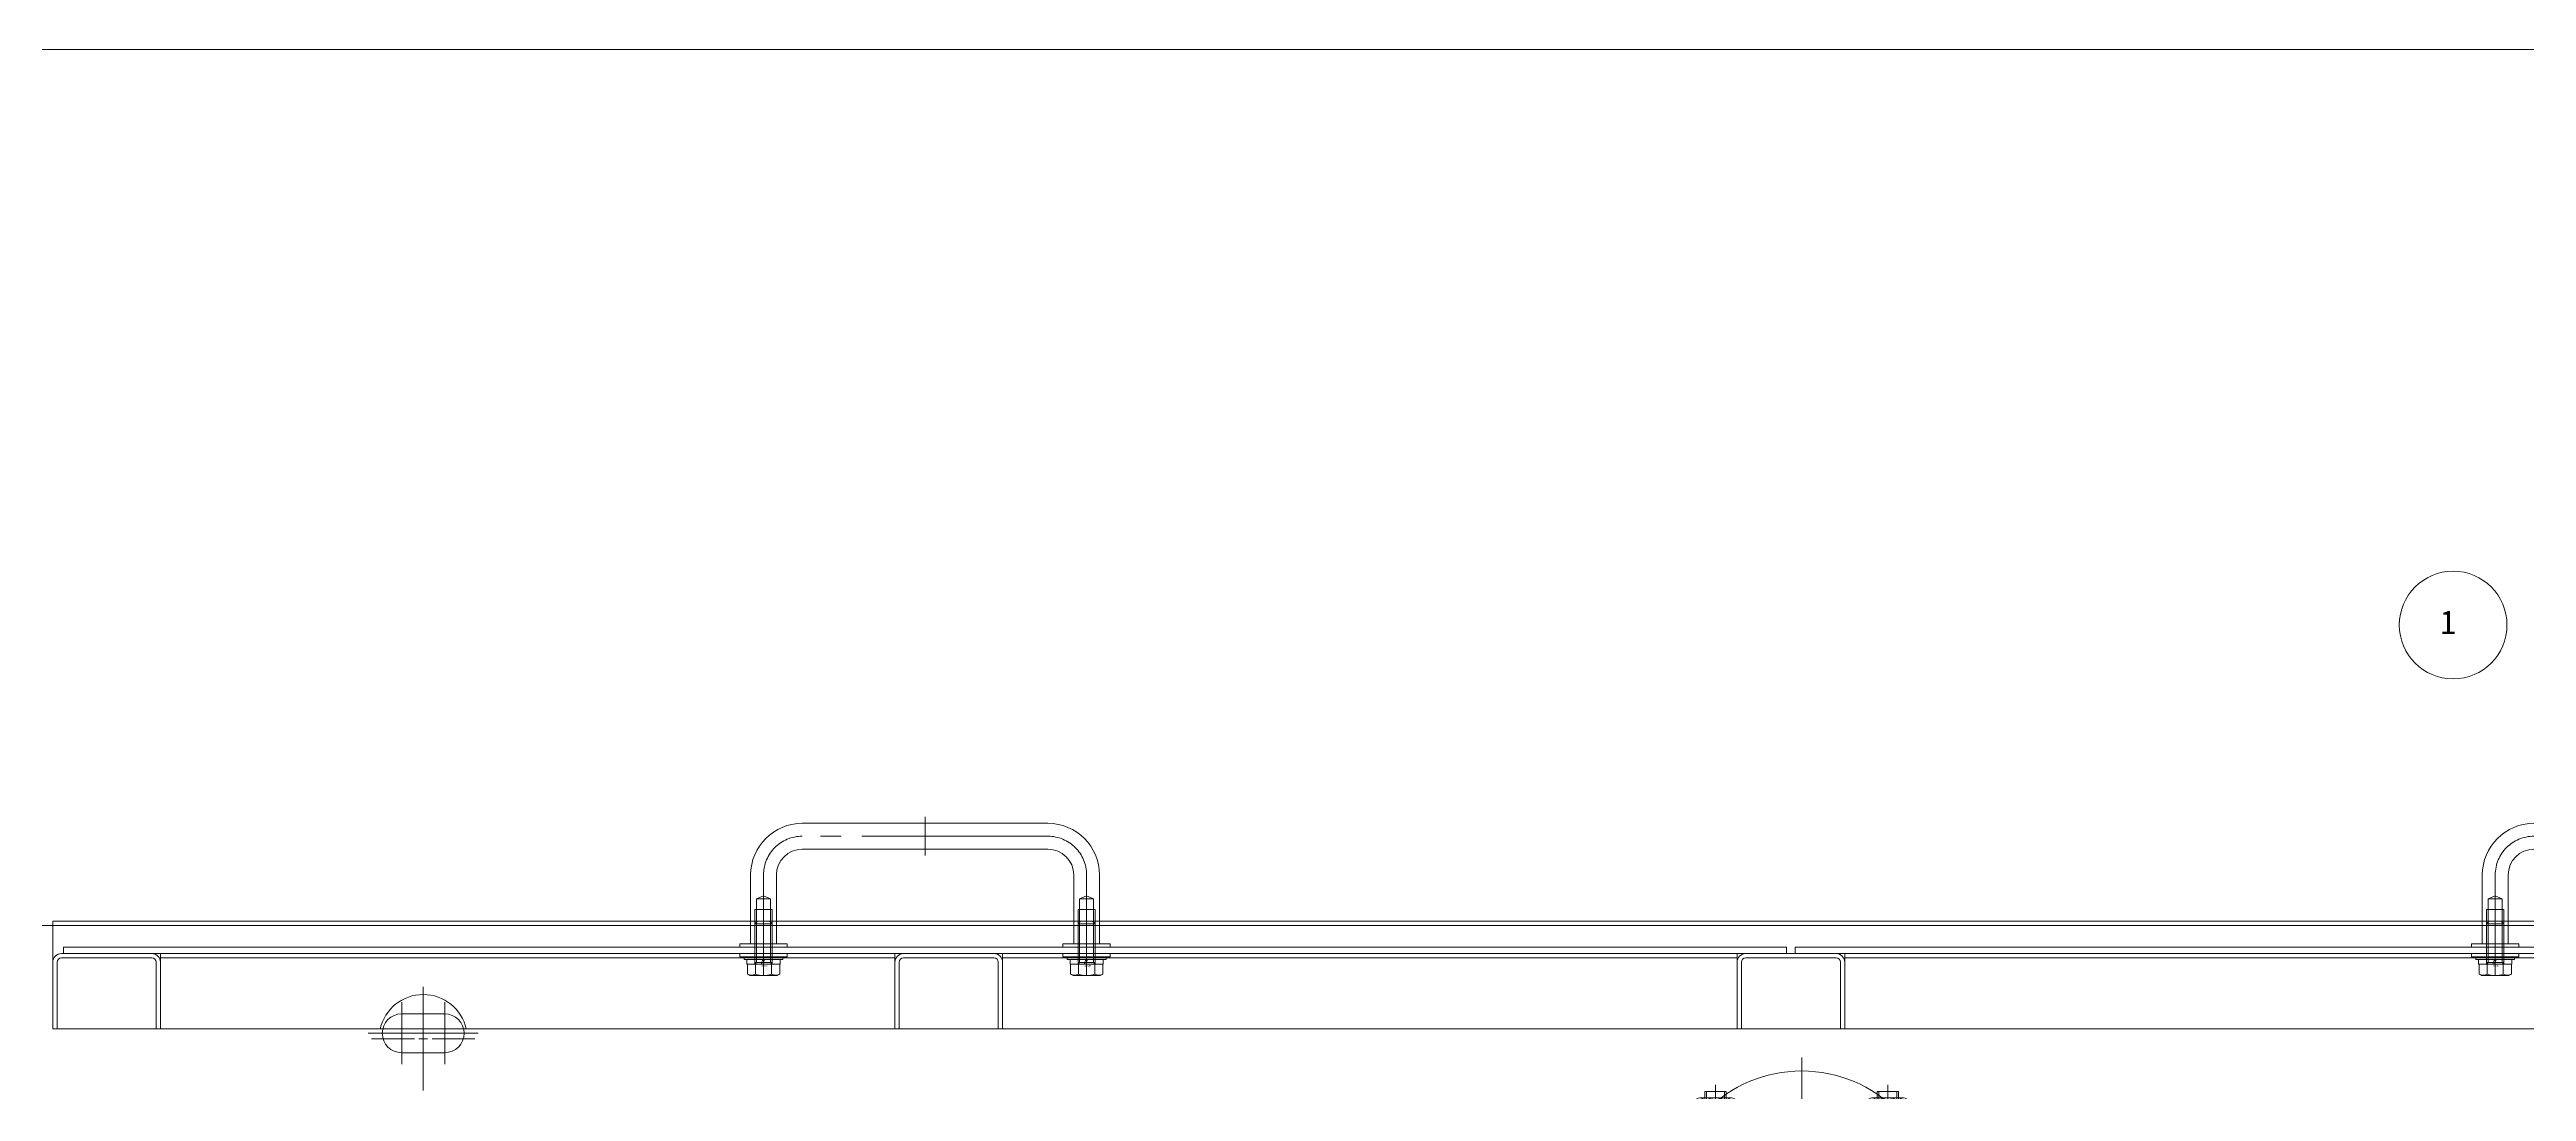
# Model space of a CAD drawing. Units: millimetres at full size. Extents: x -32787 to 32787, y -11878 to 14562.
# Drawn here: x -22022 to -20872, y 7261 to 7745 of the extents above; entities that cross this region are included whole.
import ezdxf
from ezdxf.enums import TextEntityAlignment as Align

# ---------------------------------------------------------------- set-up
doc = ezdxf.new("R2010")
doc.units = ezdxf.units.MM
doc.header["$LTSCALE"] = 9.6
doc.linetypes.add('CHAIN2', pattern=[12, 9, -1, 1, -1])
for name, color, linetype, lineweight in [('0-2_0', 2, 'Continuous', 9), ('0-3_05_CENTER', 2, 'CHAIN2', 9), ('0-4_04_HIDDEN', 7, 'Continuous', 9), ('0-5_10_DRAFT', 1, 'Continuous', 9), ('0-7_01_外形線', 134, 'Continuous', 9), ('0-8_04_中心線', 4, 'CHAIN2', 9), ('0-9_03_かくれ線', 5, 'Continuous', 9), ('0-F_Defpoints', 134, 'Continuous', 9), ('1-2_07_寸法線', 3, 'Continuous', 9)]:
    doc.layers.add(name, color=color, linetype=linetype, lineweight=lineweight)
doc.styles.add('ＭＳ ゴシック', font='')
doc.styles.get('ＭＳ ゴシック').set_extended_font_data('MS Gothic')

# ---------------------------------------------------------------- blocks, each defined once
blk = doc.blocks.new('A$C7E374867_2_1')
at = {"layer": '0-2_0', "color": 134, "linetype": 'CHAIN2'}
blk.add_line((0, -29), (0, 14), dxfattribs=at)
at = {"layer": '0-2_0', "color": 134}
for p, q in [((-11, 1.5), (11, 1.5)), ((-11, 1.5), (-11, 0)), ((-11, 0), (11, 0)), ((-9.815, 11), (9.815, 11)), ((-9.815, 4), (-9.815, 11)), ((9.815, 4), (-9.815, 4)), ((-9.25, 4), (-9.25, 1.5)), ((-5, -26), (-5, 0)), ((-4.908, 4), (-4.908, 11)), ((-4.188, -26), (-4.188, 0)), ((0, 1.5), (-2.5, 4)), ((0, 4), (2.5, 1.5)), ((4.188, -26), (4.188, 0)), ((4.907, 4), (4.907, 11)), ((5, -26), (5, 0)), ((9.25, 1.5), (9.25, 4)), ((9.815, 4), (9.815, 11)), ((11, 0), (11, 1.5)), ((-5, -26), (5, -26))]:
    blk.add_line(p, q, dxfattribs=at)
at = {"layer": '0-5_10_DRAFT', "style": 'ＭＳ ゴシック', "width": 1.8}
blk.add_text('BT-M10x30L,SW,PW', height=0.2199, dxfattribs=at).set_placement((5.052, 10.658), align=Align.BOTTOM_LEFT)
blk = doc.blocks.new('M10Nza_1_1_1')
at = {"layer": '0-2_0', "color": 134}
for p, q in [((-7.35, 12), (7.35, 12)), ((-9.8, 4), (-9.8, 10.687)), ((-9.8, 4), (9.8, 4)), ((-9.2, 1.5), (-9.2, 4)), ((-4.9, 4), (-4.9, 10.687)), ((0, 1.5), (-2.5, 4)), ((0, 4), (2.5, 1.5)), ((4.9, 10.687), (4.9, 4)), ((9.2, 4), (9.2, 1.5)), ((9.8, 10.687), (9.8, 4))]:
    blk.add_line(p, q, dxfattribs=at)
at = {"layer": '0-2_0', "color": 134, "linetype": 'CHAIN2'}
blk.add_line((0, 12), (0, 0), dxfattribs=at)
at = {"layer": '0-2_0', "color": 134}
blk.add_lwpolyline([(-11, 1.5), (11, 1.5), (11, 0), (-11, 0)], close=True, dxfattribs=at)
for centre, radius, start, end in [((-7.35, 9.058), 2.942, 33.626, 146.374), ((0, 2.2), 9.8, 60, 120), ((7.35, 9.058), 2.942, 33.626, 146.374)]:
    blk.add_arc(centre, radius, start, end, dxfattribs=at)
at = {"layer": '0-5_10_DRAFT', "style": 'ＭＳ ゴシック', "width": 1.8}
blk.add_text('M10', height=0.9164, dxfattribs=at).set_placement((0.256, 4.117), align=Align.BOTTOM_LEFT)
blk = doc.blocks.new('A$C69281495_1_1')
at = {"layer": '0-2_0', "color": 3}
for p, q in [((0, 14.142), (5.858, 20)), ((0, 0), (10, 10)), ((0, -14.142), (10, -4.142)), ((0, -28.284), (10, -18.284)), ((0, -42.426), (10, -32.426)), ((0, -70.711), (10, -60.711)), ((4.853, -80), (10, -74.853))]:
    blk.add_line(p, q, dxfattribs=at)
blk.add_lwpolyline([(0, 20), (10, 20), (10, -80), (0, -80)], close=True, dxfattribs=at)
blk.add_lwpolyline([(0, -56.569), (6.569, -50), (10, -46.569)], dxfattribs=at)
at = {"layer": '0-3_05_CENTER'}
for p, q in [((-3.937, 5), (13.51, 5)), ((-3.937, -5), (13.51, -5)), ((-3.937, -45), (13.51, -45)), ((-3.937, -55), (13.51, -55))]:
    blk.add_line(p, q, dxfattribs=at)
at = {"layer": '0-5_10_DRAFT'}
for p, q in [((0, 0), (10, 0)), ((0, -50), (10, -50))]:
    blk.add_line(p, q, dxfattribs=at)
blk = doc.blocks.new('A$C69CC1232_1_1')
at = {"layer": '0-2_0', "color": 134}
blk.add_lwpolyline([(0, 20), (3, 20), (3, -70), (0, -70)], close=True, dxfattribs=at)
at = {"layer": '0-3_05_CENTER'}
for p, q in [((-2.825, 0), (5.763, 0)), ((-2.825, -50), (5.763, -50))]:
    blk.add_line(p, q, dxfattribs=at)
blk = doc.blocks.new('A$C742A68D0_1_1')
at = {"layer": '0-4_04_HIDDEN'}
for p, q in [((-9.815, 7), (9.815, 7)), ((-9.815, 0), (-9.815, 7)), ((-9.815, 0), (9.815, 0)), ((-5, -30), (-5, 0)), ((-4.907, 0), (-4.907, 7)), ((-4.188, -30), (-4.188, 0)), ((4.188, -30), (4.188, 0)), ((4.907, 0), (4.907, 7)), ((5, -30), (5, 0)), ((9.815, 0), (9.815, 7)), ((-5, -30), (5, -30))]:
    blk.add_line(p, q, dxfattribs=at)
at = {"layer": '0-4_04_HIDDEN', "linetype": 'CHAIN2'}
blk.add_line((0, -33), (0, 10), dxfattribs=at)
at = {"layer": '0-5_10_DRAFT', "style": 'ＭＳ ゴシック', "width": 1.85}
blk.add_text('BT-M10x30L', height=0.2199, dxfattribs=at).set_placement((6.811, 6.658), align=Align.BOTTOM_LEFT)
blk = doc.blocks.new('A$C78BC2D50_1_1')
at = {"layer": '0-2_0', "color": 134}
for p, q in [((-50, -7), (-50, -150)), ((-48, -7), (-48, -150)), ((46, -3), (-46, -3)), ((46, -5), (-46, -5)), ((-22.5, -5), (-22.5, -48)), ((22.5, -48), (22.5, -5)), ((48, -150), (48, -7)), ((-20.5, -50), (-14, -50)), ((-12, -52), (-12, -86)), ((12, -86), (12, -52)), ((14, -50), (20.5, -50)), ((-10, -88), (10, -88))]:
    blk.add_line(p, q, dxfattribs=at)
blk.add_lwpolyline([(-55, 0), (55, 0), (55, -3), (-55, -3)], close=True, dxfattribs=at)
blk.add_lwpolyline([(-50, -150), (50, -150), (50, -7)], dxfattribs=at)
at = {"layer": '0-2_0', "color": 3}
for points in [[(-48, -70.185), (-46.5, -70.185), (-48, -68.685)], [(48, -70.185), (46.5, -70.185), (48, -68.685)], [(-48, -89.815), (-46.5, -89.815), (-48, -91.315)], [(48, -89.815), (46.5, -89.815), (48, -91.315)], [(-48, -120.185), (-46.5, -120.185), (-48, -118.685)], [(48, -120.185), (46.5, -120.185), (48, -118.685)], [(-48, -139.815), (-46.5, -139.815), (-48, -141.315)], [(48, -139.815), (46.5, -139.815), (48, -141.315)]]:
    blk.add_lwpolyline(points, close=True, dxfattribs=at)
at = {"layer": '0-2_0', "color": 134}
for centre, radius, start, end in [((-46, -7), 4, 90, 180), ((-46, -7), 2, 90, 180), ((46, -7), 4, 0, 90), ((46, -7), 2, 0, 90), ((-20.5, -48), 2, 180, 270), ((-14, -52), 2, 0, 90), ((14, -52), 2, 90, 180), ((20.5, -48), 2, 270, 0), ((-10, -86), 2, 180, 270), ((10, -86), 2, 270, 0)]:
    blk.add_arc(centre, radius, start, end, dxfattribs=at)
at = {"layer": '0-3_05_CENTER'}
for p, q in [((-40, 6.096), (-40, -9.154)), ((0, 5.151), (0, -155.035)), ((40, 6.096), (40, -9.154))]:
    blk.add_line(p, q, dxfattribs=at)
at = {"layer": '0-5_10_DRAFT'}
blk.add_line((-14, -50), (14, -50), dxfattribs=at)
at = {"layer": '0-4_04_HIDDEN'}
for p, rotation in [((-48, -80), 270), ((48, -80), 90), ((-48, -130), 270), ((48, -130), 90)]:
    blk.add_blockref('A$C742A68D0_1_1', p, dxfattribs=dict(at, rotation=rotation))
blk = doc.blocks.new('A$C38186EA0_1_1')
at = {"layer": '0-2_0', "color": 134}
for p, q in [((260, -96), (260, 20)), ((2.397, -31.049), (160, -100)), ((160, -100), (256, -100)), ((179.75, -100), (179.75, -149)), ((240.25, -100), (240.25, -149))]:
    blk.add_line(p, q, dxfattribs=at)
blk.add_lwpolyline([(260, 20), (0, 20), (0, -27.384)], dxfattribs=at)
at = {"layer": '0-2_0', "color": 3}
for points in [[(258, 9.815), (256.5, 9.815), (258, 11.315)], [(258, -9.815), (256.5, -9.815), (258, -11.315)], [(258, -30.185), (256.5, -30.185), (258, -28.685)], [(258, -49.815), (256.5, -49.815), (258, -51.315)], [(179.75, -100), (179.75, -101.5), (178.25, -100)], [(240.25, -100), (240.25, -101.5), (241.75, -100)], [(179.75, -149), (179.75, -147.5), (178.25, -149)], [(240.25, -149), (240.25, -147.5), (241.75, -149)], [(179.75, -152), (181.25, -152), (179.75, -153.5)], [(240.25, -152), (238.75, -152), (240.25, -153.5)]]:
    blk.add_lwpolyline(points, close=True, dxfattribs=at)
at = {"layer": '0-2_0', "color": 134}
blk.add_lwpolyline([(132.5, -155), (287.5, -155), (287.5, -149), (132.5, -149)], close=True, dxfattribs=at)
for centre, start, end in [((4, -27.384), 180, 246.37062), ((256, -96), 270, 0)]:
    blk.add_arc(centre, 4, start, end, dxfattribs=at)
at = {"layer": '0-3_05_CENTER'}
for p, q in [((-3.952, 0), (5.966, 0)), ((254.059, 0), (263.977, 0)), ((254.059, -40), (263.977, -40)), ((210, -94.228), (210, -159.073)), ((150, -141.262), (150, -162.79)), ((270, -141.262), (270, -162.79))]:
    blk.add_line(p, q, dxfattribs=at)
at = {"layer": '0-4_04_HIDDEN'}
for p, q in [((2, 20), (2, -27.384)), ((258, -96), (258, 20)), ((3.198, -29.216), (160.418, -98)), ((160.418, -98), (256, -98)), ((181, -98), (181, -100)), ((183.25, -152), (183.25, -100)), ((236.75, -152), (236.75, -100)), ((239, -98), (239, -100)), ((179.75, -149), (179.75, -155)), ((240.25, -149), (240.25, -155)), ((240.25, -152), (179.75, -152))]:
    blk.add_line(p, q, dxfattribs=at)
for centre, start, end in [((4, -27.384), 180, 246.37062), ((256, -96), 270, 0)]:
    blk.add_arc(centre, 2, start, end, dxfattribs=at)
at = {"layer": '0-5_10_DRAFT'}
blk.add_lwpolyline([(0, -27.384), (0, -30), (2.397, -31.049)], dxfattribs=at)
at = {"layer": '0-4_04_HIDDEN', "rotation": 90}
for p in [(258, 0), (258, -40)]:
    blk.add_blockref('A$C742A68D0_1_1', p, dxfattribs=at)
blk = doc.blocks.new('A$C41C35775_1_1')
at = {"layer": '0-3_05_CENTER'}
for p, q in [((-3.937, 45), (13.51, 45)), ((-3.937, 35), (13.51, 35)), ((-3.937, 5), (13.51, 5)), ((-3.937, -5), (13.51, -5))]:
    blk.add_line(p, q, dxfattribs=at)
at = {"layer": '0-4_04_HIDDEN', "color": 3}
for p, q in [((10, 60.711), (0.711, 70)), ((10, 46.569), (0, 56.569)), ((10, 32.426), (0, 42.426)), ((10, 18.284), (0, 28.284)), ((10, -10), (0, 0)), ((5.858, -20), (0, -14.142))]:
    blk.add_line(p, q, dxfattribs=at)
blk.add_lwpolyline([(0, 70), (10, 70), (10, -20), (0, -20)], close=True, dxfattribs=at)
blk.add_lwpolyline([(10, 4.142), (4.142, 10), (0, 14.142)], dxfattribs=at)
at = {"layer": '0-5_10_DRAFT'}
for p, q in [((0, 40), (10, 40)), ((0, 0), (10, 0))]:
    blk.add_line(p, q, dxfattribs=at)
blk = doc.blocks.new('A$C2C6365D4_1_1')
at = {"layer": '0-3_05_CENTER'}
for p, q in [((-2.825, 40), (5.763, 40)), ((-2.825, 0), (5.763, 0))]:
    blk.add_line(p, q, dxfattribs=at)
at = {"layer": '0-4_04_HIDDEN'}
blk.add_lwpolyline([(0, 60), (3, 60), (3, -20), (0, -20)], close=True, dxfattribs=at)
blk = doc.blocks.new('A$C3DF50A72_1_1')
at = {"layer": '0-3_05_CENTER', "color": 1}
blk.add_line((0, 0), (15.127, 0), dxfattribs=at)
at = {"layer": '0-5_10_DRAFT'}
for p, q in [((2.372, 4.5), (0, 4.5)), ((2.372, -4.5), (0, -4.5))]:
    blk.add_line(p, q, dxfattribs=at)
blk.add_lwpolyline([(2.372, 5), (3.372, 5), (3.372, -5), (2.372, -5)], close=True, dxfattribs=at)
blk.add_lwpolyline([(3.372, 4.5), (14, 4.5), (14, -4.5), (3.372, -4.5)], dxfattribs=at)
blk = doc.blocks.new('1／4MVEP9010S303Wb_1_1')
at = {"layer": '0-2_0'}
for p, q in [((-19.99, 5.625), (-19.99, 1.5)), ((-19.99, 1.5), (-18.49, 1.5)), ((-15.99, 6.75), (-19.577, 6.118)), ((-19.577, 6.118), (-19.577, 1.5)), ((-18.99, 1.5), (-19.49, 1)), ((-19.49, 1), (-19.49, 0.2)), ((-18.59, 0.2), (-19.49, 0.2)), ((-17.963, 1.405), (-17.99, 1.414)), ((-17.99, 1.414), (-17.99, -1.414)), ((-13.49, 6.75), (-15.99, 6.75)), ((-15.99, 6.75), (-15.99, -6.75)), ((-6.508, 7), (-13.346, 7)), ((-12.913, 7), (-12.913, 6.38)), ((-12.913, 6.38), (-6.941, 6.38)), ((-6.941, 0.62), (-12.913, 0.62)), ((-12.913, 0.62), (-12.913, -0.62)), ((-6.49, 6.969), (-6.508, 7)), ((0, 6.766), (-6.49, 6.969)), ((-6.49, 6.969), (-6.49, -6.969)), ((-4.49, 6.05), (-6.49, 6.969)), ((-4.49, 6.906), (-4.49, -6.906)), ((0, 5.91), (-4.49, 6.05)), ((-19.49, -0.2), (-18.59, -0.2)), ((-19.49, -0.2), (-19.49, -1)), ((-19.49, -1), (-18.99, -1.5)), ((-15.99, -6.75), (-13.49, -6.75)), ((-13.49, -6.75), (-13.346, -7)), ((-13.346, -7), (-6.508, -7)), ((-12.913, -0.62), (-6.941, -0.62)), ((-6.941, -6.38), (-12.913, -6.38)), ((-12.913, -6.38), (-12.913, -7)), ((-6.508, -7), (-6.49, -6.969)), ((-6.49, -6.969), (0, -6.766))]:
    blk.add_line(p, q, dxfattribs=at)
for points in [[(-18.59, -0.2), (-18.516, -0.186), (-18.451, -0.143), (-18.415, -0.096), (-18.396, -0.049), (-18.39, 0.006), (-18.397, 0.052), (-18.413, 0.092), (-18.45, 0.143), (-18.516, 0.186), (-18.59, 0.2)], [(-18.49, -1.5), (-18.318, -1.49), (-18.149, -1.461), (-17.986, -1.413), (-17.755, -1.307), (-17.544, -1.164), (-17.416, -1.047), (-17.301, -0.915), (-17.202, -0.77), (-17.123, -0.617), (-17.061, -0.454), (-17.017, -0.285), (-16.991, -0.042), (-17.004, 0.202), (-17.053, 0.431), (-17.137, 0.648), (-17.256, 0.853), (-17.404, 1.035), (-17.59, 1.2), (-17.8, 1.332), (-17.959, 1.403), (-18.125, 1.455), (-18.297, 1.487), (-18.49, 1.5)], [(-13.346, 7), (-13.49, 6.75), (-13.49, -6.75)], [(-12.913, 0.62), (-13.066, 1.206), (-13.189, 1.798), (-13.279, 2.393), (-13.332, 3.007), (-13.344, 3.623), (-13.316, 4.238), (-13.257, 4.777), (-13.169, 5.313), (-13.053, 5.849), (-12.913, 6.38)], [(-6.941, 7), (-6.941, 6.38), (-6.788, 5.794), (-6.664, 5.202), (-6.575, 4.607), (-6.522, 3.993), (-6.509, 3.377), (-6.538, 2.762), (-6.597, 2.223), (-6.685, 1.687), (-6.801, 1.151), (-6.941, 0.62), (-6.941, -0.62), (-6.788, -1.206), (-6.664, -1.798), (-6.575, -2.393), (-6.522, -3.007), (-6.509, -3.623), (-6.538, -4.238), (-6.597, -4.777), (-6.685, -5.313), (-6.801, -5.849), (-6.941, -6.38), (-6.941, -7)], [(-18.49, -1.5), (-19.99, -1.5), (-19.99, -5.625)], [(-19.577, -1.5), (-19.577, -6.118), (-15.99, -6.75)], [(-12.913, -6.38), (-13.066, -5.794), (-13.189, -5.202), (-13.279, -4.607), (-13.332, -3.993), (-13.344, -3.377), (-13.316, -2.762), (-13.257, -2.223), (-13.169, -1.687), (-13.053, -1.151), (-12.913, -0.62)], [(0, -5.91), (-4.49, -6.05), (-6.49, -6.969)]]:
    blk.add_lwpolyline(points, dxfattribs=at)
for centre, start, end in [((-19.49, 5.625), 100, 180), ((-19.49, -5.625), 180, 260)]:
    blk.add_arc(centre, 0.5, start, end, dxfattribs=at)
at = {"layer": '0-3_05_CENTER'}
blk.add_line((-21.29, 0), (6.01, 0), dxfattribs=at)
at = {"layer": '0-4_04_HIDDEN', "color": 2}
for p, q in [((-17.99, 2.503), (-19.99, 2.15)), ((-17.99, 2.5), (-18.99, 1.5)), ((-13.49, 0.2), (-18.59, 0.2)), ((-17.99, 2.503), (-17.99, 1.414)), ((-19.99, -2.15), (-17.99, -2.503)), ((-18.99, -1.5), (-17.99, -2.5)), ((-13.49, -0.2), (-18.59, -0.2)), ((-17.99, -1.414), (-17.99, -2.503))]:
    blk.add_line(p, q, dxfattribs=at)
at = {"layer": '0-5_10_DRAFT'}
for p, q in [((0, 6.766), (0, -6.766)), ((5.01, 6.61), (0, 6.766)), ((5.73, 5.731), (0, 5.91)), ((6.01, 5.39), (5.01, 6.61)), ((5.01, 6.61), (5.01, -6.61)), ((6.01, 5.39), (6.01, -5.39)), ((6.01, 5.375), (6.01, -5.375)), ((5.73, -5.731), (0, -5.91)), ((0, -6.766), (5.01, -6.61)), ((5.01, -6.61), (6.01, -5.39))]:
    blk.add_line(p, q, dxfattribs=at)
blk.add_blockref('A$C3DF50A72_1_1', (6.01, 0), dxfattribs=at)
blk = doc.blocks.new('A$C774C4102_1_1')
at = {"layer": '0-2_0', "color": 3}
for points in [[(-8.5, -20), (-10.5, -20), (-8.5, -22)], [(8.5, -20), (10.5, -20), (8.5, -22)]]:
    blk.add_lwpolyline(points, close=True, dxfattribs=at)
at = {"layer": '0-2_0', "color": 134}
for centre, radius in [((0, 0), 62.5), ((-31.82, 31.82), 9.5), ((31.82, 31.82), 9.5), ((0, 0), 17), ((0, 0), 14.2), ((-31.82, -31.82), 9.5), ((31.82, -31.82), 9.5)]:
    blk.add_circle(centre, radius, dxfattribs=at)
at = {"layer": '0-3_05_CENTER'}
for p, q in [((0, -68.82), (0, 68.82)), ((-21.967, 21.967), (-41.673, 41.673)), ((21.967, 21.967), (41.673, 41.673)), ((68.82, 0), (-68.82, 0)), ((-21.967, -21.967), (-41.673, -41.673)), ((21.967, -21.967), (41.673, -41.673))]:
    blk.add_line(p, q, dxfattribs=at)
blk.add_circle((0, 0), 45, dxfattribs=at)
at = {"layer": '0-4_04_HIDDEN'}
for p, q in [((-7, -18.5), (-7, -20)), ((-6.766, -20), (-6.766, -32)), ((-5.91, -20), (-5.91, -32)), ((5.91, -20), (5.91, -32)), ((6.766, -20), (6.766, -32)), ((7, -18.5), (7, -20))]:
    blk.add_line(p, q, dxfattribs=at)
for points in [[(-20, -20), (20, -20), (20, 20), (-20, 20)], [(-18.5, -18.5), (18.5, -18.5), (18.5, 18.5), (-18.5, 18.5)], [(8.5, -20), (8.5, -32), (-8.5, -32), (-8.5, -20)]]:
    blk.add_lwpolyline(points, close=True, dxfattribs=at)
blk = doc.blocks.new('A$C365C5F76_1_1')
at = {"layer": '0-2_0'}
for q in [(-10, -110), (10, -110)]:
    blk.add_line((0, -31.49), q, dxfattribs=at)
blk.add_blockref('A$C774C4102_1_1', (0, 20), dxfattribs=at)
at = {"layer": '0-2_0', "rotation": 90}
blk.add_blockref('1／4MVEP9010S303Wb_1_1', (0, -12), dxfattribs=at)
blk = doc.blocks.new('A$C434C4E9F_1_1')
at = {"layer": '0-2_0'}
for name, p in [('A$C365C5F76_1_1', (-120, 140)), ('M10Nza_1_1_1', (-160, 198)), ('M10Nza_1_1_1', (-80, 198)), ('A$C78BC2D50_1_1', (-120, 190)), ('A$C69281495_1_1', (-180, 110)), ('A$C69281495_1_1', (-70, 110)), ('A$C69CC1232_1_1', (-60, 110))]:
    blk.add_blockref(name, p, dxfattribs=at)
for name, p, rotation in [('A$C7E374867_2_1', (-160, 187), 180), ('A$C7E374867_2_1', (-80, 187), 180), ('M10Nza_1_1_1', (-183, 110), 90), ('M10Nza_1_1_1', (-57, 110), 270), ('M10Nza_1_1_1', (-183, 60), 90), ('M10Nza_1_1_1', (-57, 60), 270), ('M10Nza_1_1_1', (-266, 0), 90), ('M10Nza_1_1_1', (6, 0), 270)]:
    blk.add_blockref(name, p, dxfattribs=dict(at, rotation=rotation))
at = {"layer": '0-2_0', "xscale": -1}
for name, p in [('A$C69CC1232_1_1', (-180, 110)), ('A$C38186EA0_1_1', (0, 0))]:
    blk.add_blockref(name, p, dxfattribs=at)
at = {"layer": '0-4_04_HIDDEN', "xscale": -1}
for name, p in [('A$C41C35775_1_1', (-260, -40)), ('A$C2C6365D4_1_1', (-270, -40))]:
    blk.add_blockref(name, p, dxfattribs=at)
at = {"layer": '0-4_04_HIDDEN'}
for name, p, rotation in [('A$C7E374867_2_1', (-258, 0), 270), ('M10Nza_1_1_1', (-273, 0), 90), ('A$C7E374867_2_1', (-2, 0), 90), ('M10Nza_1_1_1', (-273, -40), 90)]:
    blk.add_blockref(name, p, dxfattribs=dict(at, rotation=rotation))
blk = doc.blocks.new('U5014')
at = {"layer": '0-8_04_中心線'}
for p, q in [((0, 4.1), (0, 24)), ((-24, 0), (-4.1, 0)), ((4.1, 0), (24, 0)), ((0, -24), (0, -4.1))]:
    blk.add_line(p, q, dxfattribs=at)
at = {"layer": '0-8_04_中心線', "linetype": 'Continuous'}
for p, q in [((-2.05, 0), (2.05, 0)), ((0, -2.05), (0, 2.05))]:
    blk.add_line(p, q, dxfattribs=at)
blk = doc.blocks.new('AM_BALLOON1')
at = {"layer": '1-2_07_寸法線'}
blk.add_circle((0, 0), 5, dxfattribs=at)

msp = doc.modelspace()

# ---------------------------------------------------------------- linework, layer by layer
at = {"layer": '0-2_0', "color": 134}
for p, q in [((-22020.917, 7340.196), (-20406.917, 7340.196)), ((-22020.917, 7338.196), (-22020.917, 7340.196)), ((-20406.917, 7338.196), (-22020.917, 7338.196))]:
    msp.add_line(p, q, dxfattribs=at)
at = {"layer": '0-7_01_外形線'}
for p, q in [((-21558.917, 7385.696), (-21672.917, 7385.696)), ((-21558.917, 7373.696), (-21672.917, 7373.696)), ((-21696.917, 7340.196), (-21696.917, 7361.696)), ((-21684.917, 7340.196), (-21684.917, 7361.696)), ((-21546.917, 7340.196), (-21546.917, 7361.696)), ((-21534.917, 7340.196), (-21534.917, 7361.696)), ((-20892.917, 7340.196), (-20892.917, 7361.696)), ((-20880.917, 7340.196), (-20880.917, 7361.696)), ((-20013.928, 7338.196), (-22513.928, 7338.196)), ((-21838.928, 7297.196), (-21858.928, 7297.196)), ((-21838.928, 7279.196), (-21858.928, 7279.196))]:
    msp.add_line(p, q, dxfattribs=at)
for centre, radius, start, end in [((-21672.917, 7361.696), 24, 90, 180), ((-21558.917, 7361.696), 24, 0, 90), ((-20868.917, 7361.696), 24, 90, 180), ((-21672.917, 7361.696), 12, 90, 180), ((-21558.917, 7361.696), 12, 0, 90), ((-20868.917, 7361.696), 12, 90, 180), ((-21858.928, 7288.196), 9, 90, 270), ((-21838.928, 7288.196), 9, 270, 90)]:
    msp.add_arc(centre, radius, start, end, dxfattribs=at)
at = {"layer": '0-8_04_中心線'}
for p, q in [((-21615.917, 7388.696), (-21615.917, 7370.696)), ((-21558.917, 7379.696), (-21672.917, 7379.696)), ((-21690.917, 7361.696), (-21690.917, 7326.696)), ((-21540.917, 7326.696), (-21540.917, 7361.696)), ((-20886.917, 7361.696), (-20886.917, 7326.696)), ((-21690.917, 7314.996), (-21690.917, 7340.296)), ((-21540.917, 7314.996), (-21540.917, 7340.296)), ((-20886.917, 7314.996), (-20886.917, 7340.296)), ((-21858.928, 7302.575), (-21858.928, 7273.817)), ((-21848.928, 7302.575), (-21848.928, 7273.817)), ((-21838.928, 7302.575), (-21838.928, 7273.817)), ((-21823.339, 7288.196), (-21874.517, 7288.196))]:
    msp.add_line(p, q, dxfattribs=at)
for centre, start, end in [((-21672.917, 7361.696), 90, 180), ((-21558.917, 7361.696), 0, 90), ((-20868.917, 7361.696), 90, 180)]:
    msp.add_arc(centre, 18, start, end, dxfattribs=at)
at = {"layer": '0-9_03_かくれ線'}
for p, q in [((-22020.917, 7290.196), (-22020.917, 7338.196)), ((-21696.917, 7329.696), (-21696.917, 7340.196)), ((-21694.917, 7339.096), (-21693.717, 7340.296)), ((-21686.917, 7339.096), (-21694.917, 7339.096)), ((-21694.917, 7320.296), (-21694.917, 7339.096)), ((-21694.167, 7321.046), (-21694.167, 7339.846)), ((-21688.117, 7340.296), (-21693.717, 7340.296)), ((-21686.917, 7339.096), (-21688.117, 7340.296)), ((-21687.667, 7321.046), (-21687.667, 7339.846)), ((-21686.917, 7320.296), (-21686.917, 7339.096)), ((-21684.917, 7329.696), (-21684.917, 7340.196)), ((-21546.917, 7329.696), (-21546.917, 7340.196)), ((-21544.917, 7339.096), (-21543.717, 7340.296)), ((-21536.917, 7339.096), (-21544.917, 7339.096)), ((-21544.917, 7320.296), (-21544.917, 7339.096)), ((-21544.167, 7321.046), (-21544.167, 7339.846)), ((-21538.117, 7340.296), (-21543.717, 7340.296)), ((-21536.917, 7339.096), (-21538.117, 7340.296)), ((-21537.667, 7321.046), (-21537.667, 7339.846)), ((-21536.917, 7320.296), (-21536.917, 7339.096)), ((-21534.917, 7329.696), (-21534.917, 7340.196)), ((-20892.917, 7329.696), (-20892.917, 7340.196)), ((-20890.917, 7339.096), (-20889.717, 7340.296)), ((-20882.917, 7339.096), (-20890.917, 7339.096)), ((-20890.917, 7320.296), (-20890.917, 7339.096)), ((-20890.167, 7321.046), (-20890.167, 7339.846)), ((-20884.117, 7340.296), (-20889.717, 7340.296)), ((-20882.917, 7339.096), (-20884.117, 7340.296)), ((-20883.667, 7321.046), (-20883.667, 7339.846)), ((-20882.917, 7320.296), (-20882.917, 7339.096)), ((-20880.917, 7329.696), (-20880.917, 7340.196)), ((-21696.917, 7329.696), (-21684.917, 7329.696)), ((-21534.917, 7329.696), (-21546.917, 7329.696)), ((-20892.917, 7329.696), (-20880.917, 7329.696)), ((-21974.917, 7325.196), (-22016.917, 7325.196)), ((-22016.917, 7323.196), (-21974.917, 7323.196)), ((-21629.917, 7323.196), (-21970.917, 7323.196)), ((-21970.917, 7290.196), (-21970.917, 7321.196)), ((-21691.317, 7322.496), (-21698.617, 7322.496)), ((-21698.617, 7320.296), (-21698.617, 7322.496)), ((-21692.045, 7320.296), (-21698.617, 7320.296)), ((-21698.423, 7320.296), (-21683.412, 7320.296)), ((-21698.423, 7320.296), (-21698.423, 7315.692)), ((-21683.412, 7320.296), (-21698.423, 7320.296)), ((-21698.423, 7315.692), (-21697.217, 7314.996)), ((-21684.617, 7314.996), (-21697.217, 7314.996)), ((-21694.917, 7321.046), (-21686.917, 7321.046)), ((-21694.167, 7321.046), (-21694.917, 7320.296)), ((-21694.67, 7320.296), (-21694.67, 7315.692)), ((-21691.317, 7322.496), (-21692.045, 7320.296)), ((-21690.517, 7322.496), (-21691.245, 7320.296)), ((-21683.217, 7320.296), (-21691.245, 7320.296)), ((-21683.217, 7322.496), (-21690.517, 7322.496)), ((-21687.667, 7321.046), (-21686.917, 7320.296)), ((-21687.165, 7320.296), (-21687.165, 7315.692)), ((-21683.412, 7315.692), (-21684.617, 7314.996)), ((-21683.412, 7320.296), (-21683.412, 7315.692)), ((-21683.217, 7322.496), (-21683.217, 7320.296)), ((-21583.917, 7325.196), (-21625.917, 7325.196)), ((-21625.917, 7323.196), (-21583.917, 7323.196)), ((-21238.917, 7323.196), (-21579.917, 7323.196)), ((-21579.917, 7290.196), (-21579.917, 7321.196)), ((-21541.317, 7322.496), (-21548.617, 7322.496)), ((-21548.617, 7320.296), (-21548.617, 7322.496)), ((-21542.045, 7320.296), (-21548.617, 7320.296)), ((-21548.423, 7320.296), (-21533.412, 7320.296)), ((-21548.423, 7320.296), (-21548.423, 7315.692)), ((-21533.412, 7320.296), (-21548.423, 7320.296)), ((-21548.423, 7315.692), (-21547.217, 7314.996)), ((-21534.617, 7314.996), (-21547.217, 7314.996)), ((-21544.917, 7321.046), (-21536.917, 7321.046)), ((-21544.167, 7321.046), (-21544.917, 7320.296)), ((-21544.67, 7320.296), (-21544.67, 7315.692)), ((-21541.317, 7322.496), (-21542.045, 7320.296)), ((-21540.517, 7322.496), (-21541.245, 7320.296)), ((-21533.217, 7320.296), (-21541.245, 7320.296)), ((-21533.217, 7322.496), (-21540.517, 7322.496)), ((-21537.667, 7321.046), (-21536.917, 7320.296)), ((-21537.165, 7320.296), (-21537.165, 7315.692)), ((-21533.412, 7315.692), (-21534.617, 7314.996)), ((-21533.412, 7320.296), (-21533.412, 7315.692)), ((-21533.217, 7322.496), (-21533.217, 7320.296)), ((-21192.917, 7325.196), (-21234.917, 7325.196)), ((-21234.917, 7323.196), (-21192.917, 7323.196)), ((-20847.917, 7323.196), (-21188.917, 7323.196)), ((-21188.917, 7290.196), (-21188.917, 7321.196)), ((-20887.317, 7322.496), (-20894.617, 7322.496)), ((-20894.617, 7320.296), (-20894.617, 7322.496)), ((-20888.045, 7320.296), (-20894.617, 7320.296)), ((-20894.423, 7320.296), (-20879.412, 7320.296)), ((-20894.423, 7320.296), (-20894.423, 7315.692)), ((-20879.412, 7320.296), (-20894.423, 7320.296)), ((-20894.423, 7315.692), (-20893.217, 7314.996)), ((-20880.617, 7314.996), (-20893.217, 7314.996)), ((-20890.917, 7321.046), (-20882.917, 7321.046)), ((-20890.167, 7321.046), (-20890.917, 7320.296)), ((-20890.67, 7320.296), (-20890.67, 7315.692)), ((-20887.317, 7322.496), (-20888.045, 7320.296)), ((-20886.517, 7322.496), (-20887.245, 7320.296)), ((-20879.217, 7320.296), (-20887.245, 7320.296)), ((-20879.217, 7322.496), (-20886.517, 7322.496)), ((-20883.667, 7321.046), (-20882.917, 7320.296)), ((-20883.165, 7320.296), (-20883.165, 7315.692)), ((-20879.412, 7315.692), (-20880.617, 7314.996)), ((-20879.412, 7320.296), (-20879.412, 7315.692)), ((-20879.217, 7322.496), (-20879.217, 7320.296)), ((-21868.917, 7290.196), (-22020.917, 7290.196))]:
    msp.add_line(p, q, dxfattribs=at)
for points in [[(-21687.667, 7350.696), (-21690.917, 7352.042), (-21694.167, 7350.696)], [(-21687.667, 7329.696), (-21687.667, 7350.696), (-21694.167, 7350.696), (-21694.167, 7329.696)], [(-21544.167, 7350.696), (-21540.917, 7352.042), (-21537.667, 7350.696)], [(-21544.167, 7329.696), (-21544.167, 7350.696), (-21537.667, 7350.696), (-21537.667, 7329.696)], [(-20883.667, 7350.696), (-20886.917, 7352.042), (-20890.167, 7350.696)], [(-20883.667, 7329.696), (-20883.667, 7350.696), (-20890.167, 7350.696), (-20890.167, 7329.696)], [(-21686.917, 7329.696), (-21686.917, 7345.696), (-21694.917, 7345.696), (-21694.917, 7329.696)], [(-21544.917, 7329.696), (-21544.917, 7345.696), (-21536.917, 7345.696), (-21536.917, 7329.696)], [(-20882.917, 7329.696), (-20882.917, 7345.696), (-20890.917, 7345.696), (-20890.917, 7329.696)], [(-22020.917, 7321.196), (-22020.917, 7290.196), (-22018.917, 7290.196), (-22018.917, 7321.196)], [(-21972.917, 7321.196), (-21972.917, 7290.196), (-21970.917, 7290.196)], [(-20408.917, 7321.196), (-20408.917, 7290.196), (-20406.917, 7290.196), (-21828.917, 7290.196)], [(-21629.917, 7321.196), (-21629.917, 7290.196), (-21627.917, 7290.196), (-21627.917, 7321.196)], [(-21581.917, 7321.196), (-21581.917, 7290.196), (-21579.917, 7290.196)], [(-21238.917, 7321.196), (-21238.917, 7290.196), (-21236.917, 7290.196), (-21236.917, 7321.196)], [(-21190.917, 7321.196), (-21190.917, 7290.196), (-21188.917, 7290.196)]]:
    msp.add_lwpolyline(points, dxfattribs=at)
for points in [[(-22015.917, 7328.196), (-22015.917, 7325.196), (-21215.917, 7325.196), (-21215.917, 7328.196)], [(-21679.917, 7328.196), (-21701.917, 7328.196), (-21701.917, 7329.696), (-21679.917, 7329.696)], [(-21529.917, 7328.196), (-21551.917, 7328.196), (-21551.917, 7329.696), (-21529.917, 7329.696)], [(-20411.917, 7328.196), (-20411.917, 7325.196), (-21211.917, 7325.196), (-21211.917, 7328.196)], [(-20875.917, 7328.196), (-20897.917, 7328.196), (-20897.917, 7329.696), (-20875.917, 7329.696)], [(-21629.917, 7290.196), (-21970.917, 7290.196), (-21970.917, 7325.196), (-21629.917, 7325.196)], [(-21679.917, 7323.696), (-21701.917, 7323.696), (-21701.917, 7325.196), (-21679.917, 7325.196)], [(-21699.917, 7323.696), (-21681.917, 7323.696), (-21681.917, 7322.496), (-21699.917, 7322.496)], [(-21238.917, 7290.196), (-21579.917, 7290.196), (-21579.917, 7325.196), (-21238.917, 7325.196)], [(-21529.917, 7323.696), (-21551.917, 7323.696), (-21551.917, 7325.196), (-21529.917, 7325.196)], [(-21549.917, 7323.696), (-21531.917, 7323.696), (-21531.917, 7322.496), (-21549.917, 7322.496)], [(-20847.917, 7290.196), (-21188.917, 7290.196), (-21188.917, 7325.196), (-20847.917, 7325.196)], [(-20875.917, 7323.696), (-20897.917, 7323.696), (-20897.917, 7325.196), (-20875.917, 7325.196)], [(-20895.917, 7323.696), (-20877.917, 7323.696), (-20877.917, 7322.496), (-20895.917, 7322.496)]]:
    msp.add_lwpolyline(points, close=True, dxfattribs=at)
for centre, radius, start, end in [((-22016.917, 7321.196), 4, 90, 180), ((-22016.917, 7321.196), 2, 90, 180), ((-21974.917, 7321.196), 4, 0, 90), ((-21974.917, 7321.196), 2, 360, 90), ((-21696.547, 7318.942), 3.753, 240.00001, 299.99999), ((-21690.917, 7325.461), 10.465, 248.98558, 291.01442), ((-21685.288, 7318.942), 3.753, 240.00001, 299.99999), ((-21625.917, 7321.196), 4, 90, 180), ((-21625.917, 7321.196), 2, 90, 180), ((-21583.917, 7321.196), 4, 0, 90), ((-21583.917, 7321.196), 2, 360, 90), ((-21546.547, 7318.942), 3.753, 240.00001, 299.99999), ((-21540.917, 7325.461), 10.465, 248.98558, 291.01442), ((-21535.288, 7318.942), 3.753, 240.00001, 299.99999), ((-21234.917, 7321.196), 4, 90, 180), ((-21234.917, 7321.196), 2, 90, 180), ((-21192.917, 7321.196), 4, 0, 90), ((-21192.917, 7321.196), 2, 360, 90), ((-20892.547, 7318.942), 3.753, 240.00001, 299.99999), ((-20886.917, 7325.461), 10.465, 248.98558, 291.01442), ((-20881.288, 7318.942), 3.753, 240.00001, 299.99999), ((-21848.917, 7285.696), 20.5, 12.68038, 167.31962)]:
    msp.add_arc(centre, radius, start, end, dxfattribs=at)
at = {"layer": '0-F_Defpoints'}
msp.add_lwpolyline([(-22821.809, 7744.926), (-19488.461, 7744.926), (-19488.461, 5583.051), (-22821.809, 5583.051)], close=True, dxfattribs=at)

# ---------------------------------------------------------------- block references
at = {"layer": '0-2_0'}
msp.add_blockref('A$C434C4E9F_1_1', (-21088.928, 7048.196), dxfattribs=at)
at = {"layer": '0-8_04_中心線'}
msp.add_blockref('U5014', (-21848.917, 7285.696), dxfattribs=at)
at = {"layer": '1-2_07_寸法線', "xscale": 4.999697, "yscale": 4.999697}
msp.add_blockref('AM_BALLOON1', (-20906.455, 7477.747), dxfattribs=at)

# ---------------------------------------------------------------- texts
at = {"layer": '0-2_0', "color": 134, "style": 'ＭＳ ゴシック'}
msp.add_text('1', height=11, dxfattribs=at).set_placement((-20912.526, 7470.248), align=Align.BOTTOM_LEFT)
at = {"layer": '0-9_03_かくれ線', "style": 'ＭＳ ゴシック', "width": 0.8}
for p in [(-21689.049, 7320.096), (-21539.049, 7320.096), (-20885.049, 7320.096)]:
    msp.add_text('M8×20', height=0.7331, rotation=180, dxfattribs=at).set_placement(p, align=Align.BOTTOM_LEFT)

doc.saveas('drawing.dxf')
